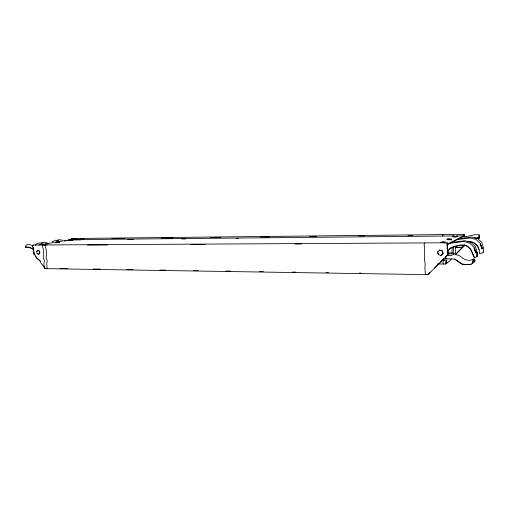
<?xml version="1.0" encoding="UTF-8"?>
<svg xmlns="http://www.w3.org/2000/svg" width="509" height="509" viewBox="0 0 509 509"><rect width="100%" height="100%" fill="white"/><g stroke="black" fill="none" stroke-linecap="round" stroke-linejoin="round"><path stroke-width="0.76" d="M429.405 272.595C430.067 273.333 427.872 274.739 428.89 273.715M464.278 236.889L464.132 234.834L463.737 236.341L447.755 244.511L447.207 243.372L447.723 254.118A2.157 2.074 25.9 0 1 447.137 255.594L428.012 274.644L44.862 268.644L44.245 267.988L43.876 263.115A3.073 2.17 -89.1 0 0 43.469 258.617A2.462 1.731 -89.5 0 1 43.322 256.969L43.831 255.244L43.252 248.901L42.234 245.822A0.783 0.554 89.4 0 1 42.711 244.956L43.22 244.982M477.397 238.263L478.956 238.257L479.134 234.872C473.771 233.911 468.904 236.863 463.642 236.64M478.956 238.257L479.179 236.157L479.472 237.964L477.143 237.983M429.545 272.671L429.494 273.549L428.012 274.644M447.596 255.308L447.856 251.115L449.848 248.417C455.51 246.661 461.389 243.105 467.37 246.07L470.73 249.181L474.159 257.573C477.321 257.872 478.002 254.704 476.901 252.108L477.143 256.434L477.073 252.235L475.438 246.445L470.946 242.227L464.933 240.719L454.416 242.087M472.829 262.568L472.88 259.934C474.14 257.891 475.578 259.717 474.821 261.206L472.734 263.026M474.681 261.302L474.566 259.609L473.135 260.576L472.969 262.472L472.034 263.707M32.831 248.767L29.897 247.514L25.45 247.139L25.654 245.904L26.691 244.727L29.331 244.708L32.36 245.497M32.78 245.822L32.843 245.516A0.878 0.63 89.4 0 1 33.409 245.395M83.183 239.465L83.311 239.014M70.827 239.44L71.546 238.524L464.119 234.356L464.386 236.844M479.472 237.964L479.134 234.872M442.175 260.284L446.705 260.309L445.973 261.601L445.642 264.037L437.619 263.974M442.493 236.061L442.83 234.624L443.135 234.967M443.765 260.29L442.875 262.135L443.18 264.018M35.458 245.268L36.228 244.066L39.212 242.946L43.061 243.264M36.883 251.681L37.87 250.263L39.403 250.829L39.956 252.827L38.97 254.252L37.437 253.673M455.097 254.799L463.674 246.261A1.998 1.915 16.5 0 0 464.221 244.899M451.254 258.782C450.363 261.104 443.67 266.137 446.743 260.748L446.705 260.309M434.673 267.874L435.22 267.34A7.737 0.534 -43.9 0 0 441.22 261.34A6.623 0.452 -44 0 1 443.428 259.126M445.598 257.121L446.151 256.581M440.985 255.435L442.9 253.59L442.168 250.988L439.528 250.243M447.405 262.606L445.642 264.037M52.02 241.864L55.615 240.216L58.611 240.655M460.893 238.466L471.748 237.048L477.525 238.473L481.826 242.507L483.48 248.048L483.55 252.07L481.845 253.208L479.732 253.348M474.439 257.255L470.564 249.264L467.408 246.337C461.568 243.906 455.428 246.261 449.873 248.309L448.187 250.937L447.926 255.124L445.49 256.511M82.77 239.535L83.673 238.397A0.732 0.484 89 0 1 83.921 238.454M80.066 239.561L80.969 238.422A0.732 0.484 89 0 1 81.217 238.479M464.023 246.038L461.478 247.489L457.349 247.495L455.052 246.801M472.874 262.93L474.032 262.326M472.18 263.605L470.863 264.311L465.894 264.699L461.924 264.088L454.562 259.081L443.733 258.807M46.16 268.669L44.964 268.001L40.917 263.083A5.726 3.194 31.2 0 0 37.132 258.572A4.886 2.691 31.4 0 1 35.751 256.93L34.37 254.379A1.552 1.139 78.3 0 1 33.931 253.291L33.53 248.914L32.506 245.866A0.776 0.554 89.4 0 1 32.983 245.001L447.296 242.793L447.742 243.989L463.724 235.858L464.119 234.356M447.296 242.793L446.972 244.021L447.602 254.182A2.163 2.081 26 0 1 447.017 255.664M453.354 254.277L454.982 253.533L455.708 251.93L455.536 245.828M41.095 243.098L44.175 242.119L47.152 242.577M56.588 240.509L58.802 239.682L62.359 240.14M474.331 258.96L469.782 260.417L465.01 259.705L459.36 255.594L455.167 254.373M56.601 242.532L55.634 242.755L59.725 242.418L58.643 242.36M46.122 244.746L43.698 245.103M38.862 245.045L70.63 239.656L454.289 235.947M46.643 244.11L48.19 243.843M64.465 241.069L66.011 240.808M67.563 240.541L69.109 240.28M467.714 241.813L469.196 241.61L473.624 242.717L477.487 245.872L479.084 249.766M467.447 241.508L468.974 241.298L473.599 242.456L477.55 245.739L479.179 249.855L479.834 253.457M457.362 239.586L470.119 237.919L475.94 239.37L480.318 243.417L482.029 248.977L480.203 243.614L482.608 248.608L481.298 246.77M449.562 243.283L463.502 241.489L469.553 243.009L474.108 247.247L475.807 253.049L474.102 248.087M444.306 243.028L445.509 242.596M447.672 238.963L451.617 239.154L446.908 239.033M454.327 236.036L452.838 236.17L455.205 236.488L457.368 236.017M70.325 240.248L72.73 240.191L68.747 240.515M471.01 264.216L466.04 264.597L462.07 263.993L454.715 258.986M111.961 238.466L124.66 238.339M161.168 237.957L173.073 237.837M210.382 237.455L220.696 237.347M260.385 236.939L269.115 236.844M309.593 236.43L316.738 236.354M358.807 235.922L364.361 235.864M408.014 235.412L412.78 235.368M77.056 238.893L71.75 238.944A0.821 0.554 89 0 0 71.241 239.007M118.47 238.466L124.82 238.403M167.665 237.957L172.43 237.913M217.661 237.448L220.836 237.417M266.856 236.946L269.236 236.92M456.579 235.928L463.724 235.858L463.737 236.341M72.94 239.993L80.982 239.917M127.778 239.484L133.396 239.427M181.828 238.976L185.804 238.937M236.628 238.466L238.25 238.447M474.795 237.977L478.702 237.945M87.484 245.083L107.354 244.988M190.805 244.574L205.114 244.505M294.921 244.066L301.283 244.034M25.45 247.139L28.879 247.189L32.729 249.105L34.001 251.052M461.765 247.329L457.629 247.336L455.339 246.649M447.443 252.928L452.584 252.935M447.602 254.074L452.011 253.756L452.151 246.903M446.902 255.423L451.343 255.435L452.991 254.685L453.716 253.068L453.544 246.897M443.893 258.718L447.017 258.731M59.916 268.491L67.862 268.612M93.287 269.007L100.432 269.115M126.652 269.516L133.002 269.611M160.017 270.024L165.578 270.114M193.382 270.54L198.147 270.61M225.951 271.036L230.717 271.112M259.316 271.545L263.287 271.609M292.681 272.06L295.863 272.105M326.046 272.57L328.432 272.608M359.411 273.078L361.002 273.104M449.835 239.491L451.738 239.828L446.826 239.694M33.753 254.252L34.135 254.265L33.912 252.292M46.014 244.969L45.505 244.937A0.783 0.547 89.4 0 0 45.027 245.809L46.045 248.895L46.618 255.251L46.109 256.988A2.462 1.724 -89.5 0 0 46.262 258.636A3.079 2.163 -89.1 0 1 46.669 263.147L47.032 268.033L47.649 268.688M483.136 251.847L483.55 252.07M424.595 243.003L424.105 244.123L424.608 248.239L424.627 259.024A3.283 0.853 -89.8 0 0 424.697 261.225A4.11 1.075 -89.7 0 1 424.894 267.225L425.365 274.606M37.208 258.337L40.408 261.187M34.644 254.328L35.255 255.054M37.011 258.152L35.719 255.995M43.78 266.213L44.754 267.365M475.088 250.88L476.443 252.642L474.178 248.036M32.932 247.1L33.798 248.799M457.483 236.66L455.224 237.149L452.762 236.819M437.676 251.974L438.44 254.672M44.378 266.411L44.518 267.931M447.742 243.989L447.755 244.511M443.746 258.438L443.81 260.544M71.546 238.524A0.725 0.49 89 0 1 71.998 238.81M34.281 253.641A1.546 1.139 78.3 0 1 34.211 253.24M464.323 244.842A1.998 1.915 16.5 0 1 463.775 246.203L460.976 249.105A6.172 0.388 -44 0 1 458.921 251.141A7.024 0.433 -43.9 0 0 455.071 254.863M37.526 250.409L36.584 251.77L37.112 253.686L38.582 254.233L39.53 252.871L39.002 250.956L37.526 250.409M439.668 250.046L437.619 252.095L438.351 254.685L441.188 255.454L443.18 253.527L442.423 250.822L439.668 250.046M72.609 239.707L68.785 240.025L72.609 239.707M59.598 241.928L55.672 242.252L59.598 241.928M45.988 244.244L41.954 244.581L45.988 244.244M442.976 241.845L440.622 242.367L445.426 242.214L442.976 241.845"/></g></svg>
